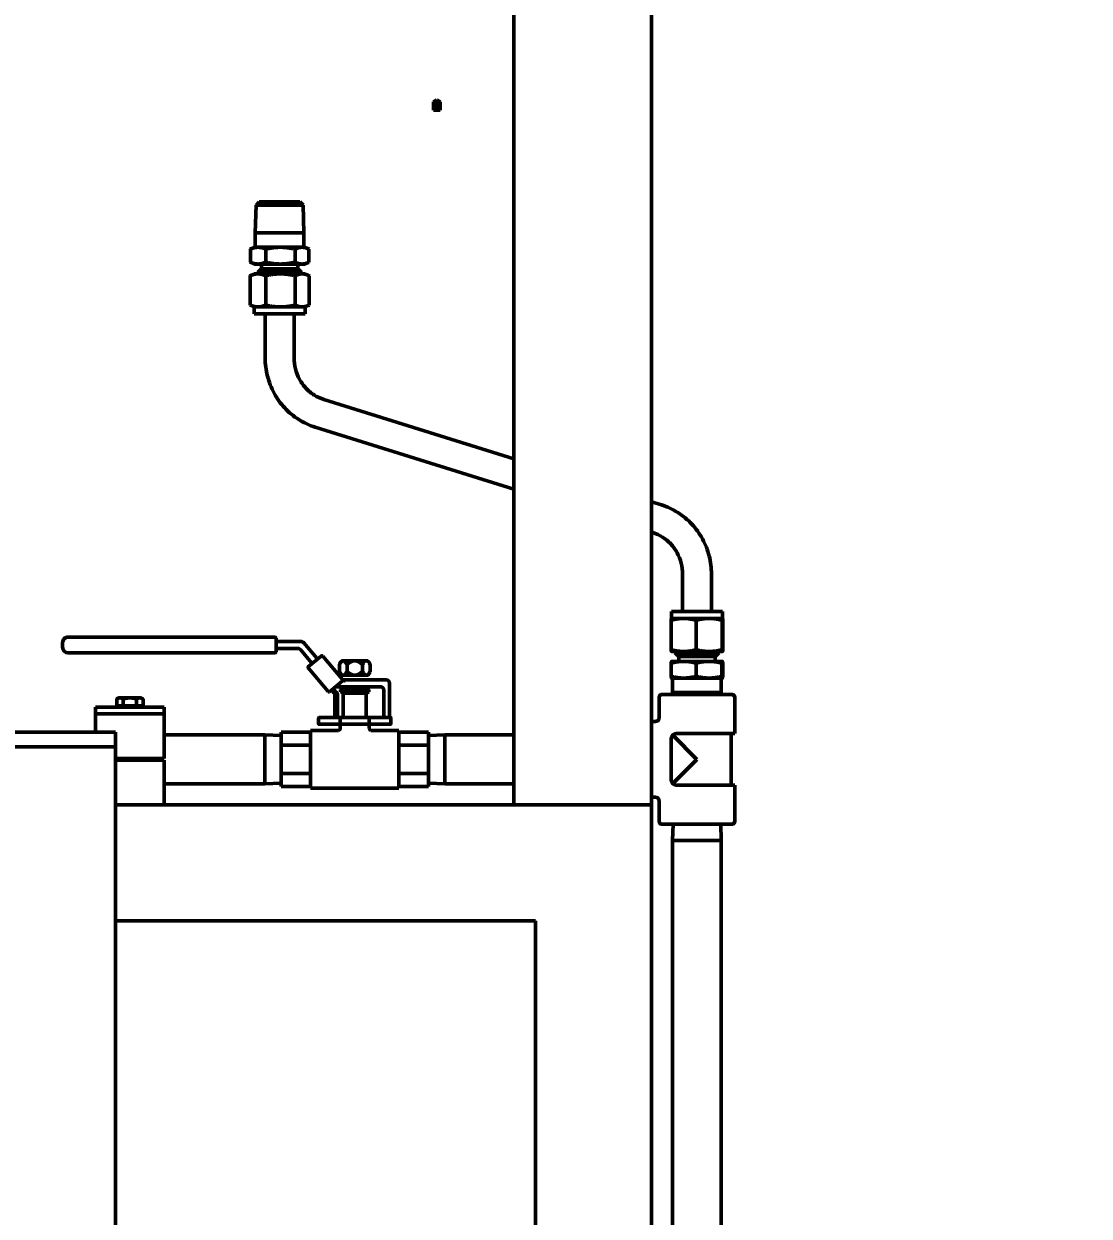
# Model space of a CAD drawing. Header units: inches. Extents: x 11 to 1621, y 11 to 1332.
# Drawn here: x 1094.4 to 1112.78, y 327.62 to 348.19 of the extents above; entities that cross this region are included whole.
import ezdxf

# ---------------------------------------------------------------- set-up
doc = ezdxf.new("R2010")
doc.units = ezdxf.units.IN
doc.header["$LTSCALE"] = 48
doc.header["$MEASUREMENT"] = 0
doc.layers.add('Dimension (ANSI)', color=7, linetype='Continuous', lineweight=25)
doc.layers.add('Visible (ANSI)', color=7, linetype='Continuous', lineweight=50)
doc.styles.add('Dimension Text', font='tahoma.ttf')
doc.dimstyles.new('ELC FT', dxfattribs={"dimscale": 48, "dimtxt": 0.12, "dimasz": 0.098425, "dimexe": 0.05, "dimexo": 0.1, "dimgap": 0.031496, "dimtad": 1, "dimdec": 5, "dimzin": 3, "dimdsep": 46, "dimlunit": 4, "dimtxsty": 'Dimension Text', "dimcen": 0.09, "dimdle": 0.5, "dimclrd": 5, "dimclre": 5, "dimclrt": 256, "dimadec": 1, "dimazin": 3, "dimtfac": 0.833333, "dimtofl": 0, "dimtmove": 0, "dimatfit": 3, "dimfxl": 0, "dimfrac": 2, "dimtolj": 1, "dimtzin": 0, "dimlwd": 25, "dimlwe": 25, "dimarcsym": 0})

# ---------------------------------------------------------------- blocks, each defined once
blk = doc.blocks.new('*D32')
at = {"layer": 'Defpoints', "color": 0, "linetype": 'Continuous', "transparency": 16777216}
for p in [(1009.144, 460.889), (1167.944, 460.889), (1018.545, 291.451)]:
    blk.add_point(p, dxfattribs=at)
at = {"layer": 'Dimension (ANSI)', "color": 5, "linetype": 'Continuous', "lineweight": 25, "transparency": 16777216}
for p, q in [((1163.144, 460.889), (1006.744, 460.889)), ((1009.144, 296.176), (1009.144, 456.165)), ((1013.745, 291.451), (1006.744, 291.451))]:
    blk.add_line(p, q, dxfattribs=at)
at = {"layer": 'Dimension (ANSI)', "color": 5, "linetype": 'Continuous', "transparency": 16777216}
for points in [[(1008.356, 456.165), (1009.931, 456.165), (1009.144, 460.889)], [(1008.356, 296.176), (1009.931, 296.176), (1009.144, 291.451)]]:
    blk.add_solid(points, dxfattribs=at)
at = {"layer": 'Dimension (ANSI)', "linetype": 'Continuous', "lineweight": 25, "transparency": 16777216, "insert": (1003.996, 376.17), "char_height": 5.76, "attachment_point": 5, "rotation": 90, "style": 'Dimension Text'}
blk.add_mtext('\\A1;14\'-1 7/16"', dxfattribs=at)
blk = doc.blocks.new('*D51')
at = {"layer": 'Defpoints', "color": 0, "linetype": 'Continuous', "transparency": 16777216}
for p in [(1146.447, 546.451), (994.545, 291.451), (1018.545, 291.451)]:
    blk.add_point(p, dxfattribs=at)
at = {"layer": 'Dimension (ANSI)', "color": 5, "linetype": 'Continuous', "lineweight": 25, "transparency": 16777216}
for p, q in [((1141.647, 546.451), (992.145, 546.451)), ((994.545, 541.727), (994.545, 296.176)), ((1013.745, 291.451), (992.145, 291.451))]:
    blk.add_line(p, q, dxfattribs=at)
at = {"layer": 'Dimension (ANSI)', "color": 5, "linetype": 'Continuous', "transparency": 16777216}
for points in [[(993.758, 541.727), (995.333, 541.727), (994.545, 546.451)], [(993.758, 296.176), (995.333, 296.176), (994.545, 291.451)]]:
    blk.add_solid(points, dxfattribs=at)
at = {"layer": 'Dimension (ANSI)', "linetype": 'Continuous', "lineweight": 25, "transparency": 16777216, "insert": (990.034, 418.951), "char_height": 5.76, "attachment_point": 5, "rotation": 90, "style": 'Dimension Text'}
blk.add_mtext('\\A1;21\'-3"', dxfattribs=at)

msp = doc.modelspace()

# ---------------------------------------------------------------- linework, layer by layer
at = {"layer": 'Visible (ANSI)'}
for p, q in [((1102.851979, 350.274801), (1102.851979, 334.716101)), ((1105.226979, 350.274801), (1105.226979, 334.716101)), ((1101.522643, 346.87306), (1101.463572, 346.838956)), ((1101.463572, 346.838956), (1101.463572, 346.83368)), ((1101.463572, 346.83368), (1101.463572, 346.695884)), ((1101.522643, 346.87306), (1101.581713, 346.838956)), ((1101.522643, 346.83368), (1101.522643, 346.695884)), ((1101.581713, 346.838956), (1101.581713, 346.83368)), ((1101.581713, 346.695884), (1101.581713, 346.83368)), ((1101.463572, 346.695884), (1101.522643, 346.695884)), ((1101.522643, 346.695884), (1101.581713, 346.695884)), ((1098.460379, 345.113207), (1098.405951, 345.058779)), ((1099.161679, 345.113207), (1098.460379, 345.113207)), ((1099.161679, 345.113207), (1099.216106, 345.058779)), ((1098.405951, 345.058779), (1098.391029, 344.579507)), ((1098.405951, 345.058779), (1099.216106, 345.058779)), ((1099.216106, 345.058779), (1099.231029, 344.579507)), ((1098.391029, 344.579507), (1099.231029, 344.579507)), ((1098.391029, 344.579507), (1098.391029, 344.331707)), ((1099.231029, 344.579507), (1099.231029, 344.331707)), ((1098.306067, 344.300147), (1098.306067, 344.074768)), ((1098.373529, 344.331707), (1098.314089, 344.30399)), ((1098.438756, 344.331707), (1098.373529, 344.331707)), ((1098.823926, 344.331707), (1098.438756, 344.331707)), ((1098.571445, 344.300147), (1098.571445, 344.074768)), ((1099.196199, 344.331707), (1098.823926, 344.331707)), ((1099.076407, 344.300147), (1099.076407, 344.074768)), ((1099.248529, 344.331707), (1099.196199, 344.331707)), ((1099.248529, 344.331707), (1099.307968, 344.30399)), ((1099.315991, 344.300147), (1099.315991, 344.074768)), ((1098.373529, 344.043207), (1098.314089, 344.070924)), ((1099.248529, 344.043207), (1099.307968, 344.070924)), ((1098.371029, 343.873207), (1098.311249, 343.845332)), ((1098.436629, 343.873207), (1098.371029, 343.873207)), ((1098.373529, 344.043207), (1098.438756, 344.043207)), ((1098.495579, 343.958207), (1098.436029, 343.898657)), ((1099.186029, 343.898657), (1098.436029, 343.898657)), ((1098.436029, 343.873207), (1098.436029, 343.898657)), ((1098.824, 343.873207), (1098.436629, 343.873207)), ((1098.438756, 344.043207), (1098.823926, 344.043207)), ((1098.495579, 343.958207), (1098.495579, 344.043207)), ((1099.126479, 343.958207), (1098.495579, 343.958207)), ((1098.823926, 344.043207), (1099.196199, 344.043207)), ((1099.1984, 343.873207), (1098.824, 343.873207)), ((1099.126479, 343.958207), (1099.126479, 344.043207)), ((1099.126479, 343.958207), (1099.186029, 343.898657)), ((1099.186029, 343.873207), (1099.186029, 343.898657)), ((1099.196199, 344.043207), (1099.248529, 344.043207)), ((1099.251029, 343.873207), (1099.1984, 343.873207)), ((1099.251029, 343.873207), (1099.310808, 343.845332)), ((1098.303181, 343.841467), (1098.303181, 343.334948)), ((1098.570076, 343.841467), (1098.570076, 343.334948)), ((1099.077923, 343.841467), (1099.077923, 343.334948)), ((1099.318876, 343.841467), (1099.318876, 343.334948)), ((1098.371029, 343.303207), (1098.311249, 343.331083)), ((1098.371029, 343.303207), (1098.436629, 343.303207)), ((1098.371029, 343.183207), (1098.371029, 343.303207)), ((1098.436629, 343.303207), (1098.824, 343.303207)), ((1098.824, 343.303207), (1099.1984, 343.303207)), ((1099.1984, 343.303207), (1099.251029, 343.303207)), ((1099.251029, 343.303207), (1099.310808, 343.331083)), ((1099.251029, 343.183207), (1099.251029, 343.303207)), ((1099.251029, 343.183207), (1098.371029, 343.183207)), ((1098.561029, 342.424781), (1098.561029, 343.183207)), ((1099.061029, 342.424781), (1099.061029, 343.183207)), ((1102.851979, 340.682631), (1099.573387, 341.706153)), ((1102.851979, 340.158832), (1099.424388, 341.22887)), ((1105.397371, 339.888001), (1105.226979, 339.941195)), ((1105.248371, 339.410718), (1105.226979, 339.417396)), ((1105.760729, 338.692091), (1105.760729, 338.049851)), ((1106.260729, 338.692091), (1106.260729, 338.049851)), ((1105.563432, 337.391592), (1105.563432, 337.89811)), ((1105.570729, 337.929851), (1105.570538, 337.929762)), ((1105.570729, 338.049851), (1106.450729, 338.049851)), ((1105.570729, 338.049851), (1105.570729, 337.929851)), ((1105.779592, 337.929851), (1105.570729, 337.929851)), ((1106.219401, 337.929851), (1105.779592, 337.929851)), ((1105.995752, 337.391592), (1105.995752, 337.89811)), ((1106.450538, 337.929851), (1106.219401, 337.929851)), ((1106.44305, 337.391592), (1106.44305, 337.89811)), ((1106.450729, 337.929851), (1106.450538, 337.929851)), ((1106.450729, 338.049851), (1106.450729, 337.929851)), ((1106.450729, 337.929851), (1106.450921, 337.929762)), ((1106.458027, 337.391592), (1106.458027, 337.89811)), ((1095.066979, 337.511426), (1095.066979, 337.432686)), ((1098.730016, 337.609851), (1095.165405, 337.609851)), ((1098.750016, 337.35426), (1098.750016, 337.589851)), ((1099.18066, 337.531111), (1098.760016, 337.531111)), ((1099.450252, 337.242642), (1099.225899, 337.510016)), ((1095.165405, 337.33426), (1098.730016, 337.33426)), ((1098.760016, 337.413111), (1099.125636, 337.413111)), ((1099.170875, 337.392016), (1099.359859, 337.166793)), ((1099.528463, 337.282161), (1099.310217, 337.099031)), ((1099.893819, 336.87737), (1099.556196, 337.279735)), ((1105.570729, 337.359851), (1105.570538, 337.35994)), ((1105.570729, 337.359851), (1105.779592, 337.359851)), ((1105.635729, 337.359851), (1105.635729, 337.334401)), ((1105.635729, 337.334401), (1106.385729, 337.334401)), ((1105.695279, 337.274851), (1105.635729, 337.334401)), ((1105.695279, 337.274851), (1106.326179, 337.274851)), ((1105.695279, 337.274851), (1105.695279, 337.189851)), ((1105.779592, 337.359851), (1106.219401, 337.359851)), ((1106.219401, 337.359851), (1106.450538, 337.359851)), ((1106.326179, 337.274851), (1106.385729, 337.334401)), ((1106.326179, 337.274851), (1106.326179, 337.189851)), ((1106.385729, 337.359851), (1106.385729, 337.334401)), ((1106.450538, 337.359851), (1106.450729, 337.359851)), ((1106.450729, 337.359851), (1106.450921, 337.35994)), ((1099.307791, 337.071298), (1099.645659, 336.668643)), ((1099.876979, 337.199851), (1099.841398, 337.138223)), ((1099.841398, 337.011479), (1099.841398, 337.138223)), ((1099.907794, 337.199851), (1099.876979, 337.199851)), ((1100.106979, 337.199851), (1099.907794, 337.199851)), ((1099.974189, 337.011479), (1099.974189, 337.138223)), ((1100.306165, 337.199851), (1100.106979, 337.199851)), ((1100.23977, 337.011479), (1100.23977, 337.138223)), ((1100.336979, 337.199851), (1100.306165, 337.199851)), ((1100.336979, 337.199851), (1100.372561, 337.138223)), ((1100.372561, 337.011479), (1100.372561, 337.138223)), ((1105.565973, 336.932911), (1105.565973, 337.158291)), ((1105.573229, 337.189851), (1105.573039, 337.189762)), ((1105.780905, 337.189851), (1105.573229, 337.189851)), ((1106.218215, 337.189851), (1105.780905, 337.189851)), ((1105.995837, 336.932911), (1105.995837, 337.158291)), ((1106.448039, 337.189851), (1106.218215, 337.189851)), ((1106.440593, 336.932911), (1106.440593, 337.158291)), ((1106.448229, 337.189851), (1106.448039, 337.189851)), ((1106.448229, 337.189851), (1106.44842, 337.189762)), ((1106.455486, 336.932911), (1106.455486, 337.158291)), ((1099.876979, 336.949851), (1099.841398, 337.011479)), ((1099.876979, 336.949851), (1099.907794, 336.949851)), ((1099.907794, 336.949851), (1100.106979, 336.949851)), ((1100.647924, 336.871111), (1099.908398, 336.871111)), ((1100.106979, 336.949851), (1100.306165, 336.949851)), ((1100.306165, 336.949851), (1100.336979, 336.949851)), ((1100.336979, 336.949851), (1100.372561, 337.011479)), ((1105.573229, 336.901351), (1105.573039, 336.90144)), ((1105.573229, 336.901351), (1105.780905, 336.901351)), ((1105.590729, 336.653551), (1105.590729, 336.901351)), ((1105.780905, 336.901351), (1106.218215, 336.901351)), ((1106.218215, 336.901351), (1106.448039, 336.901351)), ((1106.430729, 336.653551), (1106.430729, 336.901351)), ((1106.448039, 336.901351), (1106.448229, 336.901351)), ((1106.448229, 336.901351), (1106.44842, 336.90144)), ((1099.673392, 336.666216), (1099.891396, 336.849143)), ((1099.762004, 336.631111), (1099.708106, 336.695344)), ((1099.735889, 336.718657), (1099.78935, 336.654946)), ((1099.784229, 336.753111), (1100.547924, 336.753111)), ((1099.804671, 336.636687), (1099.78935, 336.654946)), ((1099.884572, 336.740611), (1099.861842, 336.701241)), ((1099.861842, 336.701241), (1100.352117, 336.701241)), ((1099.861842, 336.664955), (1099.861842, 336.701241)), ((1099.861842, 336.664955), (1100.352117, 336.664955)), ((1099.901212, 336.642225), (1099.861842, 336.664955)), ((1099.884572, 336.740611), (1100.329387, 336.740611)), ((1100.312747, 336.642225), (1100.352117, 336.664955)), ((1100.329387, 336.740611), (1100.352117, 336.701241)), ((1100.352117, 336.664955), (1100.352117, 336.701241)), ((1100.606979, 336.694056), (1100.606979, 336.219851)), ((1100.706979, 336.219851), (1100.706979, 336.812056)), ((1096.030129, 336.559192), (1095.999676, 336.54161)), ((1095.999676, 336.421396), (1095.999676, 336.54161)), ((1096.056502, 336.559192), (1096.030129, 336.559192)), ((1096.226979, 336.559192), (1096.056502, 336.559192)), ((1096.113328, 336.421396), (1096.113328, 336.54161)), ((1096.397457, 336.559192), (1096.226979, 336.559192)), ((1096.340631, 336.421396), (1096.340631, 336.54161)), ((1096.42383, 336.559192), (1096.397457, 336.559192)), ((1096.42383, 336.559192), (1096.454283, 336.54161)), ((1096.454283, 336.421396), (1096.454283, 336.54161)), ((1099.762004, 336.219851), (1099.762004, 336.631111)), ((1099.80935, 336.219851), (1099.80935, 336.623831)), ((1099.901212, 336.642225), (1100.312747, 336.642225)), ((1099.909479, 336.219851), (1099.909479, 336.642225)), ((1100.304479, 336.219851), (1100.304479, 336.642225)), ((1105.355729, 336.210632), (1105.355729, 336.563851)), ((1106.609729, 336.619851), (1105.411729, 336.619851)), ((1106.430729, 336.653551), (1105.590729, 336.653551)), ((1105.591779, 336.619851), (1105.590729, 336.653551)), ((1106.42968, 336.619851), (1106.430729, 336.653551)), ((1106.665729, 335.947851), (1106.665729, 336.563851)), ((1095.94819, 336.401711), (1095.633229, 336.401711)), ((1095.633229, 336.401711), (1095.633229, 336.283601)), ((1095.633229, 335.966301), (1095.633229, 336.283601)), ((1095.94819, 336.283601), (1095.633229, 336.283601)), ((1095.94819, 336.401711), (1096.505769, 336.401711)), ((1095.94819, 336.283601), (1096.505769, 336.283601)), ((1095.999676, 336.421396), (1096.113328, 336.421396)), ((1096.051783, 336.421396), (1096.051783, 336.401711)), ((1096.113328, 336.421396), (1096.340631, 336.421396)), ((1096.340631, 336.421396), (1096.454283, 336.421396)), ((1096.402176, 336.421396), (1096.402176, 336.401711)), ((1096.820729, 336.401711), (1096.505769, 336.401711)), ((1096.820729, 336.283601), (1096.505769, 336.283601)), ((1096.820729, 336.401711), (1096.820729, 336.283601)), ((1096.820729, 336.283601), (1096.820729, 335.511662)), ((1099.481979, 336.211851), (1099.481979, 336.111151)), ((1099.856979, 336.104851), (1099.488279, 336.104851)), ((1099.489979, 336.219851), (1099.837979, 336.219851)), ((1099.856979, 336.104851), (1099.837979, 336.123851)), ((1099.856979, 336.104851), (1099.856979, 336.200851)), ((1099.856979, 336.104851), (1099.875979, 336.104851)), ((1099.856979, 336.029851), (1099.856979, 336.104851)), ((1099.874353, 336.219851), (1100.339606, 336.219851)), ((1100.337979, 336.104851), (1099.875979, 336.104851)), ((1100.375979, 336.104851), (1100.337979, 336.104851)), ((1100.339606, 336.219851), (1100.353385, 336.219851)), ((1100.356979, 336.200851), (1100.356979, 336.123851)), ((1100.356979, 336.029851), (1100.356979, 336.101851)), ((1100.368735, 336.219851), (1100.370561, 336.219851)), ((1100.375492, 336.219851), (1100.375979, 336.219851)), ((1100.375979, 336.219851), (1100.723979, 336.219851)), ((1100.723979, 336.104851), (1100.375979, 336.104851)), ((1100.731979, 336.200851), (1100.731979, 336.211851)), ((1100.731979, 336.200851), (1100.731979, 336.123851)), ((1100.731979, 336.112851), (1100.731979, 336.123851)), ((1105.299948, 336.154851), (1105.226979, 336.154851)), ((1095.976979, 335.966301), (1065.476979, 335.966301)), ((1095.976979, 335.966101), (1095.976979, 335.966301)), ((1095.976979, 335.966101), (1095.976979, 335.716301)), ((1098.555479, 335.919851), (1096.820729, 335.919851)), ((1098.555479, 335.079851), (1098.555479, 335.919851)), ((1098.836979, 335.911086), (1098.555479, 335.919851)), ((1098.836979, 335.74206), (1098.836979, 335.965641)), ((1098.836979, 335.965641), (1099.344979, 335.965641)), ((1099.344979, 335.999851), (1099.344979, 335.965641)), ((1099.826979, 335.999851), (1099.344979, 335.999851)), ((1099.344979, 335.74206), (1099.344979, 335.965641)), ((1100.868979, 335.999851), (1100.386979, 335.999851)), ((1100.868979, 335.999851), (1100.868979, 335.965641)), ((1100.868979, 335.74206), (1100.868979, 335.965641)), ((1101.376979, 335.965641), (1100.868979, 335.965641)), ((1101.376979, 335.74206), (1101.376979, 335.965641)), ((1101.376979, 335.911086), (1101.658479, 335.919851)), ((1101.658479, 335.919851), (1101.658479, 335.079851)), ((1101.658479, 335.919851), (1102.851979, 335.919851)), ((1105.562729, 335.835851), (1105.562729, 335.163851)), ((1105.595534, 335.915047), (1106.010729, 335.499851)), ((1106.665729, 335.947851), (1105.674729, 335.947851)), ((1106.600229, 335.947851), (1106.600229, 335.051851)), ((1095.976979, 335.716301), (1065.476979, 335.716301)), ((1095.976979, 303.316653), (1095.976979, 335.716301)), ((1098.836979, 335.257642), (1098.836979, 335.74206)), ((1098.836979, 335.74206), (1099.344979, 335.74206)), ((1099.344979, 335.74206), (1099.344979, 335.68162)), ((1099.344979, 335.68162), (1099.344979, 335.318082)), ((1101.376979, 335.74206), (1100.868979, 335.74206)), ((1100.868979, 335.74206), (1100.868979, 335.68162)), ((1100.868979, 335.68162), (1100.868979, 335.318082)), ((1101.376979, 335.74206), (1101.376979, 335.257642)), ((1096.505769, 335.511662), (1095.976979, 335.511662)), ((1096.505769, 335.48804), (1095.976979, 335.48804)), ((1096.108869, 335.511662), (1096.108869, 335.48804)), ((1096.34509, 335.511662), (1096.34509, 335.48804)), ((1096.505769, 335.511662), (1096.820729, 335.511662)), ((1096.820729, 335.48804), (1096.505769, 335.48804)), ((1096.820729, 335.48804), (1096.820729, 334.716101)), ((1105.595534, 335.084655), (1106.010729, 335.499851)), ((1098.836979, 335.034061), (1098.836979, 335.257642)), ((1098.836979, 335.257642), (1099.344979, 335.257642)), ((1099.344979, 335.318082), (1099.344979, 335.257642)), ((1099.344979, 335.034061), (1099.344979, 335.257642)), ((1100.868979, 335.318082), (1100.868979, 335.257642)), ((1101.376979, 335.257642), (1100.868979, 335.257642)), ((1100.868979, 335.034061), (1100.868979, 335.257642)), ((1101.376979, 335.034061), (1101.376979, 335.257642)), ((1098.555479, 335.079851), (1096.820729, 335.079851)), ((1098.836979, 335.088615), (1098.555479, 335.079851)), ((1098.836979, 335.034061), (1099.344979, 335.034061)), ((1099.344979, 335.034061), (1099.344979, 334.999851)), ((1100.868979, 335.034061), (1100.868979, 334.999851)), ((1101.376979, 335.034061), (1100.868979, 335.034061)), ((1101.376979, 335.088615), (1101.658479, 335.079851)), ((1101.658479, 335.079851), (1102.851979, 335.079851)), ((1105.674729, 335.051851), (1106.665729, 335.051851)), ((1106.665729, 335.051851), (1106.665729, 334.435851)), ((1100.868979, 334.999851), (1099.344979, 334.999851)), ((1105.299948, 334.844851), (1105.226979, 334.844851)), ((1095.976979, 334.716101), (1103.399045, 334.716101)), ((1104.039479, 334.716101), (1103.399045, 334.716101)), ((1104.679914, 334.716101), (1104.039479, 334.716101)), ((1104.679914, 334.716101), (1105.226979, 334.716101)), ((1105.226979, 334.716101), (1105.226979, 316.716101)), ((1105.355729, 334.78907), (1105.355729, 334.435851)), ((1105.411729, 334.379851), (1106.609729, 334.379851)), ((1105.599494, 334.379851), (1105.590729, 334.098351)), ((1106.421965, 334.379851), (1106.430729, 334.098351)), ((1106.430729, 334.098351), (1105.590729, 334.098351)), ((1105.590729, 334.098351), (1105.590729, 321.077351)), ((1106.430729, 334.098351), (1106.430729, 321.077351)), ((1095.976979, 332.716101), (1103.226979, 332.716101)), ((1103.226979, 332.716101), (1103.226979, 315.222351))]:
    msp.add_line(p, q, dxfattribs=at)
for centre, radius, start, end in [((1095.165405, 337.511426), 0.098425, 89.9999999, 180), ((1098.730016, 337.589851), 0.02, 0, 90), ((1098.760016, 337.541111), 0.01, 180, 270), ((1099.18066, 337.472056), 0.059055, 40, 89.9999999), ((1095.165405, 337.432686), 0.098425, 180, 270), ((1098.730016, 337.35426), 0.02, 270, 0), ((1098.760016, 337.403111), 0.01, 90, 180), ((1099.125636, 337.354056), 0.059055, 40.0000001, 90), ((1099.541116, 337.267081), 0.019685, 40, 130), ((1099.322871, 337.083952), 0.019685, 130, 220.0000001), ((1099.344538, 337.153938), 0.02, 310, 40), ((1099.465573, 337.255498), 0.02, 220, 310), ((1099.908398, 336.891111), 0.02, 220, 270), ((1100.647924, 336.812056), 0.059055, 0, 89.9999999), ((1099.660739, 336.681296), 0.019685, 220, 310), ((1099.784229, 336.733111), 0.02, 90, 90.334674), ((1100.547924, 336.694056), 0.059055, 0, 90), ((1099.78935, 336.623831), 0.02, 0, 40), ((1105.411729, 336.563851), 0.056, 90, 180), ((1106.609729, 336.563851), 0.056, 0, 90), ((1099.489979, 336.211851), 0.008, 90, 179.9999991), ((1099.488279, 336.111151), 0.0063, 180, 270), ((1099.837979, 336.200851), 0.019, 0, 90), ((1100.375979, 336.200851), 0.019, 90, 180), ((1100.375979, 336.123851), 0.019, 180, 270), ((1100.359979, 336.101851), 0.003, 90, 180), ((1100.723979, 336.211851), 0.008, 0, 90), ((1100.723979, 336.112851), 0.008, 270, 0), ((1099.826979, 336.029851), 0.03, 270, 0), ((1100.386979, 336.029851), 0.03, 180, 270), ((1105.411729, 334.435851), 0.056, 180, 270), ((1106.609729, 334.435851), 0.056, 270, 0)]:
    msp.add_arc(centre, radius, start, end, dxfattribs=at)
for points, weights in [([(1101.463572, 346.83368), (1101.493108, 346.843525), (1101.522643, 346.83368)], [3.41091748125, 3.93858825195, 3.41091748124]), ([(1101.522643, 346.83368), (1101.552178, 346.843525), (1101.581713, 346.83368)], [3.41091748123, 3.93858825194, 3.41091748123]), ([(1098.438756, 344.331707), (1098.377175, 344.331707), (1098.306067, 344.300147)], [1, 1.0379548493, 1]), ([(1098.306067, 344.300147), (1098.310111, 344.302135), (1098.314089, 344.30399)], [1, 1.00230891544, 1.0043369134]), ([(1098.571445, 344.300147), (1098.500337, 344.331707), (1098.438756, 344.331707)], [1, 1.0379548493, 1]), ([(1098.823926, 344.331707), (1098.706749, 344.331707), (1098.571445, 344.300147)], [1, 1.0379548493, 1]), ([(1099.076407, 344.300147), (1098.941103, 344.331707), (1098.823926, 344.331707)], [1, 1.0379548493, 1]), ([(1099.196199, 344.331707), (1099.140603, 344.331707), (1099.076407, 344.300147)], [1, 1.0379548493, 1]), ([(1099.315991, 344.300147), (1099.251794, 344.331707), (1099.196199, 344.331707)], [1, 1.0379548493, 1]), ([(1098.314089, 344.070924), (1098.310111, 344.07278), (1098.306067, 344.074768)], [1.0043369134, 1.00230891544, 1]), ([(1098.306067, 344.074768), (1098.377175, 344.043207), (1098.438756, 344.043207)], [1, 1.0379548493, 1]), ([(1098.438756, 344.043207), (1098.500337, 344.043207), (1098.571445, 344.074768)], [1, 1.0379548493, 1]), ([(1098.571445, 344.074768), (1098.706749, 344.043207), (1098.823926, 344.043207)], [1, 1.0379548493, 1]), ([(1098.823926, 344.043207), (1098.941103, 344.043207), (1099.076407, 344.074768)], [1, 1.0379548493, 1]), ([(1099.076407, 344.074768), (1099.140603, 344.043207), (1099.196199, 344.043207)], [1, 1.0379548493, 1]), ([(1099.196199, 344.043207), (1099.251794, 344.043207), (1099.315991, 344.074768)], [1, 1.0379548493, 1]), ([(1098.436629, 343.873207), (1098.374695, 343.873207), (1098.303181, 343.841467)], [1, 1.0379548493, 1]), ([(1098.570076, 343.841467), (1098.498562, 343.873207), (1098.436629, 343.873207)], [1, 1.0379548493, 1]), ([(1098.824, 343.873207), (1098.706153, 343.873207), (1098.570076, 343.841467)], [1, 1.0379548493, 1]), ([(1099.077923, 343.841467), (1098.941846, 343.873207), (1098.824, 343.873207)], [1, 1.0379548493, 1]), ([(1099.1984, 343.873207), (1099.142486, 343.873207), (1099.077923, 343.841467)], [1, 1.0379548493, 1]), ([(1099.318876, 343.841467), (1099.254313, 343.873207), (1099.1984, 343.873207)], [1, 1.0379548493, 1]), ([(1098.303181, 343.841467), (1098.307248, 343.843466), (1098.311249, 343.845332)], [1, 1.00230891544, 1.0043369134]), ([(1098.303181, 343.334948), (1098.374695, 343.303207), (1098.436629, 343.303207)], [1, 1.0379548493, 1]), ([(1098.311249, 343.331083), (1098.307248, 343.332948), (1098.303181, 343.334948)], [1.0043369134, 1.00230891544, 1]), ([(1098.436629, 343.303207), (1098.498562, 343.303207), (1098.570076, 343.334948)], [1, 1.0379548493, 1]), ([(1098.570076, 343.334948), (1098.706153, 343.303207), (1098.824, 343.303207)], [1, 1.0379548493, 1]), ([(1098.824, 343.303207), (1098.941846, 343.303207), (1099.077923, 343.334948)], [1, 1.0379548493, 1]), ([(1099.077923, 343.334948), (1099.142486, 343.303207), (1099.1984, 343.303207)], [1, 1.0379548493, 1]), ([(1099.1984, 343.303207), (1099.254313, 343.303207), (1099.318876, 343.334948)], [1, 1.0379548493, 1]), ([(1105.779592, 337.929851), (1105.679272, 337.929851), (1105.563432, 337.89811)], [1, 1.0379548493, 1]), ([(1105.563432, 337.89811), (1105.567239, 337.928224), (1105.570538, 337.929762)], [1, 1.03593883918, 1.00381785543]), ([(1105.995752, 337.89811), (1105.879912, 337.929851), (1105.779592, 337.929851)], [1, 1.0379548493, 1]), ([(1106.219401, 337.929851), (1106.115605, 337.929851), (1105.995752, 337.89811)], [1, 1.0379548493, 1]), ([(1106.44305, 337.89811), (1106.323197, 337.929851), (1106.219401, 337.929851)], [1, 1.0379548493, 1]), ([(1106.450538, 337.929851), (1106.447063, 337.929851), (1106.44305, 337.89811)], [1, 1.0379548493, 1]), ([(1106.458027, 337.89811), (1106.454014, 337.929851), (1106.450538, 337.929851)], [1, 1.0379548493, 1]), ([(1105.570538, 337.35994), (1105.567239, 337.361478), (1105.563432, 337.391592)], [1.00381785543, 1.03593883918, 1]), ([(1105.563432, 337.391592), (1105.679272, 337.359851), (1105.779592, 337.359851)], [1, 1.0379548493, 1]), ([(1105.779592, 337.359851), (1105.879912, 337.359851), (1105.995752, 337.391592)], [1, 1.0379548493, 1]), ([(1105.995752, 337.391592), (1106.115605, 337.359851), (1106.219401, 337.359851)], [1, 1.0379548493, 1]), ([(1106.219401, 337.359851), (1106.323197, 337.359851), (1106.44305, 337.391592)], [1, 1.0379548493, 1]), ([(1106.44305, 337.391592), (1106.447063, 337.359851), (1106.450538, 337.359851)], [1, 1.0379548493, 1]), ([(1106.450538, 337.359851), (1106.454014, 337.359851), (1106.458027, 337.391592)], [1, 1.0379548493, 1]), ([(1099.841398, 337.138223), (1099.876979, 337.199851), (1099.907794, 337.199851)], [1.26533413827, 1.36320807448, 1.36320807449]), ([(1099.907794, 337.199851), (1099.938608, 337.199851), (1099.974189, 337.138223)], [1.36320807449, 1.36320807449, 1.26533413827]), ([(1099.974189, 337.138223), (1100.045351, 337.199851), (1100.106979, 337.199851)], [1.26531835598, 1.36319107143, 1.36319107143]), ([(1100.106979, 337.199851), (1100.168608, 337.199851), (1100.23977, 337.138223)], [1.36319107143, 1.36319107143, 1.26531835598]), ([(1100.23977, 337.138223), (1100.275351, 337.199851), (1100.306165, 337.199851)], [1.26531835598, 1.36319107143, 1.36319107143]), ([(1100.306165, 337.199851), (1100.336979, 337.199851), (1100.372561, 337.138223)], [1.36319107143, 1.36319107143, 1.26531835598]), ([(1105.780905, 337.189851), (1105.681155, 337.189851), (1105.565973, 337.158291)], [1, 1.0379548493, 1]), ([(1105.565973, 337.158291), (1105.569759, 337.188233), (1105.573039, 337.189762)], [1, 1.03593883918, 1.00381785543]), ([(1105.995837, 337.158291), (1105.880655, 337.189851), (1105.780905, 337.189851)], [1, 1.0379548493, 1]), ([(1106.218215, 337.189851), (1106.115009, 337.189851), (1105.995837, 337.158291)], [1, 1.0379548493, 1]), ([(1106.440593, 337.158291), (1106.321421, 337.189851), (1106.218215, 337.189851)], [1, 1.0379548493, 1]), ([(1106.448039, 337.189851), (1106.444584, 337.189851), (1106.440593, 337.158291)], [1, 1.0379548493, 1]), ([(1106.455486, 337.158291), (1106.451495, 337.189851), (1106.448039, 337.189851)], [1, 1.0379548493, 1]), ([(1099.907794, 336.949851), (1099.876979, 336.949851), (1099.841398, 337.011479)], [1.36319107143, 1.36319107143, 1.26531835598]), ([(1099.974189, 337.011479), (1099.938608, 336.949851), (1099.907794, 336.949851)], [1.26533424575, 1.36320819027, 1.36320819027]), ([(1100.106979, 336.949851), (1100.045351, 336.949851), (1099.974189, 337.011479)], [1.36320817486, 1.36320817486, 1.26533423144]), ([(1100.23977, 337.011479), (1100.168608, 336.949851), (1100.106979, 336.949851)], [1.26533423144, 1.36320817486, 1.36320817486]), ([(1100.306165, 336.949851), (1100.275351, 336.949851), (1100.23977, 337.011479)], [1.36320824484, 1.36320824484, 1.2653342964]), ([(1100.372561, 337.011479), (1100.336979, 336.949851), (1100.306165, 336.949851)], [1.2653342964, 1.36320824484, 1.36320824484]), ([(1105.573039, 336.90144), (1105.569759, 336.902969), (1105.565973, 336.932911)], [1.00381785543, 1.03593883918, 1]), ([(1105.565973, 336.932911), (1105.681155, 336.901351), (1105.780905, 336.901351)], [1, 1.0379548493, 1]), ([(1105.780905, 336.901351), (1105.880655, 336.901351), (1105.995837, 336.932911)], [1, 1.0379548493, 1]), ([(1105.995837, 336.932911), (1106.115009, 336.901351), (1106.218215, 336.901351)], [1, 1.0379548493, 1]), ([(1106.218215, 336.901351), (1106.321421, 336.901351), (1106.440593, 336.932911)], [1, 1.0379548493, 1]), ([(1106.440593, 336.932911), (1106.444584, 336.901351), (1106.448039, 336.901351)], [1, 1.0379548493, 1]), ([(1106.448039, 336.901351), (1106.451495, 336.901351), (1106.455486, 336.932911)], [1, 1.0379548493, 1]), ([(1095.999676, 336.54161), (1096.030129, 336.559192), (1096.056502, 336.559192)], [1.65166604984, 1.77942286341, 1.77942286341]), ([(1096.056502, 336.559192), (1096.082875, 336.559192), (1096.113328, 336.54161)], [1.77942286341, 1.77942286341, 1.65166604984]), ([(1096.113328, 336.54161), (1096.174234, 336.559192), (1096.226979, 336.559192)], [1.65166604984, 1.77942286341, 1.77942286341]), ([(1096.226979, 336.559192), (1096.279725, 336.559192), (1096.340631, 336.54161)], [1.77942286341, 1.77942286341, 1.65166604984]), ([(1096.340631, 336.54161), (1096.371084, 336.559192), (1096.397457, 336.559192)], [1.65166604984, 1.77942286341, 1.77942286341]), ([(1096.397457, 336.559192), (1096.42383, 336.559192), (1096.454283, 336.54161)], [1.77942286341, 1.77942286341, 1.65166604984])]:
    msp.add_rational_spline(points, weights, degree=2, dxfattribs=at)
for points, knots in [([(1099.424388, 341.22887), (1099.324615, 341.260018), (1099.22888, 341.30436), (1099.051745, 341.4163), (1098.970357, 341.483884), (1098.827064, 341.637678), (1098.765165, 341.723875), (1098.664611, 341.909219), (1098.625957, 342.008354), (1098.574166, 342.213259), (1098.561029, 342.319018), (1098.561029, 342.424781)], [3.43498118, 3.43498118, 3.43498118, 3.43498118, 3.69046274, 3.69046274, 3.9459443, 3.9459443, 4.20142586, 4.20142586, 4.45690742, 4.45690742, 4.71238898, 4.71238898, 4.71238898, 4.71238898]), ([(1099.573387, 341.706153), (1099.51538, 341.724262), (1099.459467, 341.750113), (1099.355375, 341.815894), (1099.307205, 341.855825), (1099.221862, 341.947423), (1099.1847, 341.999086), (1099.124051, 342.110875), (1099.100574, 342.170993), (1099.06906, 342.295673), (1099.061029, 342.360224), (1099.061029, 342.424781)], [3.43498118, 3.43498118, 3.43498118, 3.43498118, 3.69046274, 3.69046274, 3.9459443, 3.9459443, 4.20142586, 4.20142586, 4.45690742, 4.45690742, 4.71238898, 4.71238898, 4.71238898, 4.71238898]), ([(1106.260729, 338.692091), (1106.260729, 338.797854), (1106.247592, 338.903612), (1106.195801, 339.108517), (1106.157147, 339.207653), (1106.056593, 339.392997), (1105.994694, 339.479193), (1105.851401, 339.632988), (1105.770013, 339.700572), (1105.592878, 339.812512), (1105.497143, 339.856854), (1105.397371, 339.888001)], [4.71238898, 4.71238898, 4.71238898, 4.71238898, 4.96787054, 4.96787054, 5.223352101, 5.223352101, 5.478833661, 5.478833661, 5.734315221, 5.734315221, 5.989796781, 5.989796781, 5.989796781, 5.989796781]), ([(1105.760729, 338.692091), (1105.760729, 338.756648), (1105.752698, 338.821199), (1105.721184, 338.945879), (1105.697707, 339.005996), (1105.637058, 339.117786), (1105.599897, 339.169449), (1105.514553, 339.261046), (1105.466383, 339.300978), (1105.362291, 339.366759), (1105.306379, 339.392609), (1105.248371, 339.410718)], [4.71238898, 4.71238898, 4.71238898, 4.71238898, 4.96787054, 4.96787054, 5.223352101, 5.223352101, 5.478833661, 5.478833661, 5.734315221, 5.734315221, 5.989796781, 5.989796781, 5.989796781, 5.989796781]), ([(1099.893819, 336.87737), (1099.895502, 336.875364), (1099.896822, 336.872988), (1099.898259, 336.868442), (1099.898576, 336.86626), (1099.8985, 336.861944), (1099.8981, 336.859755), (1099.896637, 336.855674), (1099.895555, 336.853729), (1099.893373, 336.850978), (1099.892426, 336.850006), (1099.891397, 336.849142)], [0, 0, 0, 0, 0.0199522005, 0.0199522005, 0.03632784895, 0.03632784895, 0.05284222266, 0.05284222266, 0.06936338129, 0.06936338129, 0.07959990217, 0.07959990217, 0.07959990217, 0.07959990217]), ([(1099.894033, 336.877112), (1099.894682, 336.876331), (1099.895345, 336.875536), (1099.896015, 336.87474), (1099.89637, 336.874319), (1099.89671, 336.873916), (1099.897036, 336.873529), (1099.897224, 336.873307), (1099.897407, 336.87309), (1099.897585, 336.872879), (1099.897748, 336.872686), (1099.897883, 336.872526), (1099.898061, 336.872315), (1099.899329, 336.870812), (1099.90058, 336.869317), (1099.901825, 336.86783), (1099.901979, 336.867647), (1099.902132, 336.867464), (1099.902285, 336.867282)], [0.0248962006, 0.0248962006, 0.0248962006, 0.0248962006, 0.25, 0.25, 0.25, 0.3690385146, 0.3690385146, 0.3690385146, 0.4375, 0.4375, 0.4375, 0.5, 0.5, 0.5, 0.9452523642, 0.9452523642, 0.9452523642, 1, 1, 1, 1]), ([(1099.902285, 336.867282), (1099.902989, 336.866442), (1099.903798, 336.865681), (1099.906036, 336.864092), (1099.907451, 336.863387), (1099.910512, 336.862192), (1099.912061, 336.861715), (1099.915246, 336.860742), (1099.916791, 336.860269), (1099.918254, 336.859684)], [-0.04878801169, -0.04878801169, -0.04878801169, -0.04878801169, -0.03801607247, -0.03801607247, -0.0243283073, -0.0243283073, -0.01200853282, -0.01200853282, -0.00000202053, -0.00000202053, -0.00000202053, -0.00000202053]), ([(1099.784112, 336.75311), (1099.781959, 336.753098), (1099.77978, 336.752728), (1099.776749, 336.751689), (1099.775778, 336.751268), (1099.774237, 336.75045), (1099.773641, 336.750092), (1099.77277, 336.749507), (1099.77248, 336.7493), (1099.772044, 336.748972), (1099.771889, 336.748851), (1099.771714, 336.748711), (1099.771678, 336.748683), (1099.771612, 336.748629), (1099.771581, 336.748604), (1099.771528, 336.748561), (1099.771506, 336.748542), (1099.771452, 336.748497), (1099.77143, 336.748479), (1099.771406, 336.748459), (1099.7714, 336.748454), (1099.771395, 336.74845)], [0, 0, 0, 0, 0.01640702431, 0.01640702431, 0.02441748211, 0.02441748211, 0.02970416543, 0.02970416543, 0.03241805383, 0.03241805383, 0.03390542451, 0.03390542451, 0.03430339316, 0.03430339316, 0.03471120795, 0.03471120795, 0.03511901061, 0.03511901061, 0.03593943508, 0.03593943508, 0.03655969598, 0.03655969598, 0.03655969598, 0.03655969598]), ([(1099.941123, 336.852111), (1099.940647, 336.852254), (1099.939374, 336.852637), (1099.935993, 336.853655), (1099.932412, 336.854745), (1099.925569, 336.856959), (1099.921822, 336.858253), (1099.918254, 336.859684)], [-0.05907990848, -0.05907990848, -0.05907990848, -0.05907990848, -0.05489293794, -0.05489293794, -0.02929032149, -0.02929032149, -0.00000198142, -0.00000198142, -0.00000198142, -0.00000198142]), ([(1099.845907, 336.219851), (1099.846375, 336.219851), (1099.846842, 336.219851), (1099.847308, 336.219851), (1099.847671, 336.219851), (1099.84806, 336.219851), (1099.848408, 336.219851)], [0.18461274951, 0.18461274951, 0.18461274951, 0.18461274951, 0.21875, 0.21875, 0.21875, 0.24533581424, 0.24533581424, 0.24533581424, 0.24533581424]), ([(1099.855544, 336.219851), (1099.855622, 336.219851), (1099.8557, 336.219851), (1099.855779, 336.219851), (1099.856477, 336.219851), (1099.857184, 336.219851), (1099.857899, 336.219851), (1099.858109, 336.219851), (1099.858377, 336.219851), (1099.858538, 336.219851)], [0.42769677796, 0.42769677796, 0.42769677796, 0.42769677796, 0.43340357493, 0.43340357493, 0.43340357493, 0.484375, 0.484375, 0.484375, 0.49931766709, 0.49931766709, 0.49931766709, 0.49931766709]), ([(1099.858538, 336.219851), (1099.861864, 336.219851), (1099.865565, 336.219851), (1099.870994, 336.219851), (1099.872676, 336.219851), (1099.874353, 336.219851)], [0, 0, 0, 0, 0.02918911511, 0.02918911511, 0.04196245827, 0.04196245827, 0.04196245827, 0.04196245827]), ([(1100.353385, 336.219851), (1100.356642, 336.219851), (1100.359665, 336.219851), (1100.364687, 336.219852), (1100.366797, 336.219851), (1100.368737, 336.219851)], [0, 0, 0, 0, 0.02761213993, 0.02761213993, 0.05164403642, 0.05164403642, 0.05164403642, 0.05164403642]), ([(1105.299731, 336.154851), (1105.305772, 336.154851), (1105.311891, 336.155855), (1105.323367, 336.159723), (1105.328868, 336.162646), (1105.338518, 336.170006), (1105.34279, 336.174539), (1105.349569, 336.184605), (1105.352162, 336.190268), (1105.355061, 336.200901), (1105.355729, 336.205897), (1105.355729, 336.210849)], [0, 0, 0, 0, 0.0460342136, 0.0460342136, 0.0922771303, 0.0922771303, 0.1385125002, 0.1385125002, 0.1847481402, 0.1847481402, 0.2224892902, 0.2224892902, 0.2224892902, 0.2224892902]), ([(1105.562729, 335.835851), (1105.562729, 335.850842), (1105.565881, 335.866505), (1105.574497, 335.886167), (1105.577282, 335.891341), (1105.580422, 335.896267)], [0.4539326286, 0.4539326286, 0.4539326286, 0.4539326286, 0.587006478, 0.587006478, 0.6369160341, 0.6369160341, 0.6369160341, 0.6369160341]), ([(1105.614314, 335.930159), (1105.611266, 335.928206), (1105.608101, 335.92597), (1105.601725, 335.920886), (1105.598593, 335.918104), (1105.592541, 335.912057), (1105.589743, 335.908912), (1105.584631, 335.902507), (1105.582383, 335.899328), (1105.580422, 335.896267)], [-0.1308801705, -0.1308801705, -0.1308801705, -0.1308801705, -0.0981327698, -0.0981327698, -0.0655865801, -0.0655865801, -0.0328939677, -0.0328939677, 0, 0, 0, 0]), ([(1105.614314, 335.930159), (1105.619239, 335.933299), (1105.624413, 335.936084), (1105.644076, 335.9447), (1105.659739, 335.947851), (1105.674729, 335.947851)], [0.2993867447, 0.2993867447, 0.2993867447, 0.2993867447, 0.3492963008, 0.3492963008, 0.4823701502, 0.4823701502, 0.4823701502, 0.4823701502]), ([(1105.580422, 335.103435), (1105.577282, 335.108361), (1105.574497, 335.113535), (1105.565881, 335.133197), (1105.562729, 335.14886), (1105.562729, 335.163851)], [0.2993867447, 0.2993867447, 0.2993867447, 0.2993867447, 0.3492963008, 0.3492963008, 0.4823701502, 0.4823701502, 0.4823701502, 0.4823701502]), ([(1105.580422, 335.103435), (1105.582374, 335.100388), (1105.584611, 335.097223), (1105.589695, 335.090847), (1105.592477, 335.087715), (1105.598523, 335.081662), (1105.601668, 335.078864), (1105.608073, 335.073752), (1105.611253, 335.071504), (1105.614314, 335.069543)], [-0.1308801705, -0.1308801705, -0.1308801705, -0.1308801705, -0.0981327698, -0.0981327698, -0.0655865801, -0.0655865801, -0.0328939677, -0.0328939677, 0, 0, 0, 0]), ([(1105.674729, 335.051851), (1105.659739, 335.051851), (1105.644076, 335.055002), (1105.624413, 335.063618), (1105.619239, 335.066403), (1105.614314, 335.069543)], [0.4539326286, 0.4539326286, 0.4539326286, 0.4539326286, 0.587006478, 0.587006478, 0.6369160341, 0.6369160341, 0.6369160341, 0.6369160341]), ([(1105.355729, 334.788852), (1105.355729, 334.794894), (1105.354726, 334.801012), (1105.350858, 334.812488), (1105.347935, 334.81799), (1105.340574, 334.827639), (1105.336042, 334.831912), (1105.325976, 334.83869), (1105.320312, 334.841283), (1105.30968, 334.844182), (1105.304684, 334.844851), (1105.299731, 334.844851)], [0, 0, 0, 0, 0.0460342136, 0.0460342136, 0.0922771303, 0.0922771303, 0.1385125002, 0.1385125002, 0.1847481402, 0.1847481402, 0.2224892902, 0.2224892902, 0.2224892902, 0.2224892902])]:
    msp.add_open_spline(points, degree=3, knots=knots, dxfattribs=at)
for points in [[(1099.169215, 337.39391), (1099.167025, 337.396306), (1099.165402, 337.397732), (1099.164463, 337.398552)], [(1099.897306, 336.873215), (1099.897292, 336.873231), (1099.897278, 336.873248), (1099.897266, 336.873263)], [(1099.891394, 336.849142), (1099.891395, 336.849143), (1099.891395, 336.849143), (1099.891396, 336.849144)], [(1099.837979, 336.219851), (1099.839125, 336.219853), (1099.840134, 336.219851), (1099.841031, 336.219851)], [(1099.841031, 336.219851), (1099.842576, 336.219851), (1099.84417, 336.219851), (1099.845906, 336.219851)], [(1099.848408, 336.219851), (1099.85056, 336.219851), (1099.852942, 336.219851), (1099.855544, 336.219851)], [(1100.370562, 336.21985), (1100.372282, 336.21985), (1100.373869, 336.219852), (1100.375493, 336.219851)]]:
    msp.add_open_spline(points, degree=3, dxfattribs=at)

# ---------------------------------------------------------------- dimensions: what is measured, and where the dimension line sits
at = {"layer": 'Dimension (ANSI)', "color": 5, "linetype": 'Continuous', "lineweight": 25, "true_color": 0x0000ff}
for base, p1, p2, picture, middle in [((994.545281, 291.451101), (1146.446979, 546.451101), (1018.545281, 291.451101), '*D51', (994.545281, 418.951101)), ((1009.143755, 460.889261), (1018.545281, 291.451101), (1167.944479, 460.889261), '*D32', (1009.143755, 376.170181))]:
    dim = msp.add_linear_dim(base=base, p1=p1, p2=p2, angle=270, dimstyle='ELC FT', override={"dimgap": 0.031496, "dimdec": 5, "dimlfac": 1, "dimtol": 0, "dimlim": 0, "dimtp": 0, "dimtm": 0, "dimtdec": 2, "dimatfit": 1}, dxfattribs=at)
    dim.commit()
    dim.dimension.update_dxf_attribs({"geometry": picture, "text_midpoint": middle, "dimtype": 160})

doc.saveas('drawing.dxf')
